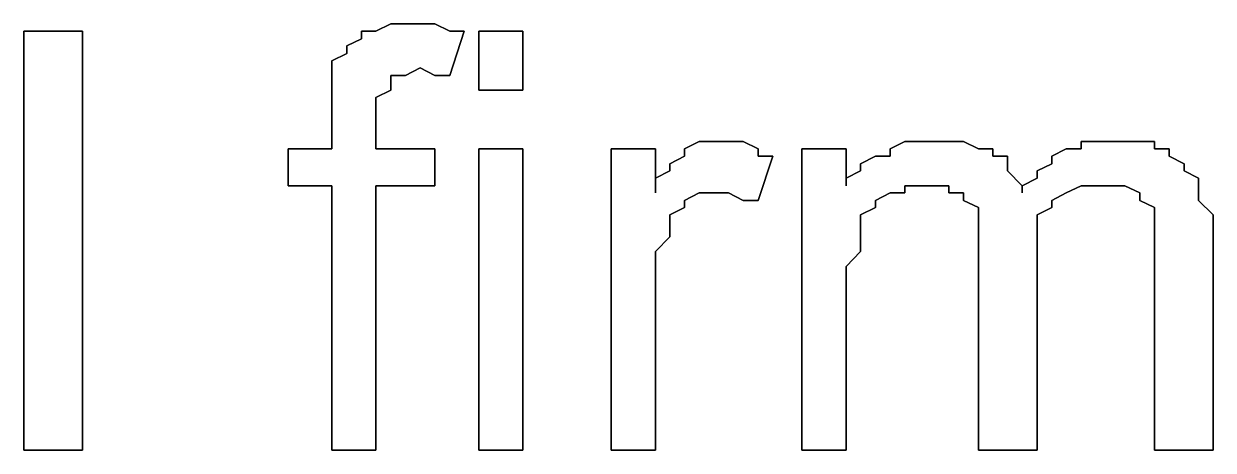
# Model space of a CAD drawing. Header units: metres. Extents: x 2.9 to 42.8, y 1.7 to 28.7.
# Drawn here: x 39.4159 to 39.7016, y 18.0904 to 18.1928 of the extents above; entities that cross this region are included whole.
import ezdxf

# ---------------------------------------------------------------- set-up
doc = ezdxf.new("R2010")
doc.units = ezdxf.units.M
doc.layers.add('GRIS', color=8, linetype='Continuous')

msp = doc.modelspace()

# ---------------------------------------------------------------- linework, layer by layer
at = {"layer": 'GRIS', "lineweight": -3}
for points in [[(39.43, 18.191), (39.4159, 18.191), (39.43, 18.191)], [(39.4159, 18.191), (39.4159, 18.0904), (39.4159, 18.191)], [(39.43, 18.0904), (39.43, 18.191), (39.43, 18.0904)], [(39.5005, 18.191), (39.497, 18.191), (39.5005, 18.191)], [(39.497, 18.191), (39.497, 18.1892), (39.497, 18.191)], [(39.5041, 18.1928), (39.5005, 18.191), (39.5041, 18.1928)], [(39.5076, 18.1928), (39.5041, 18.1928), (39.5076, 18.1928)], [(39.5111, 18.1928), (39.5076, 18.1928), (39.5111, 18.1928)], [(39.5146, 18.1928), (39.5111, 18.1928), (39.5146, 18.1928)], [(39.5182, 18.191), (39.5146, 18.1928), (39.5182, 18.191)], [(39.5182, 18.1804), (39.5217, 18.191), (39.5182, 18.1804)], [(39.5217, 18.191), (39.5182, 18.191), (39.5217, 18.191)], [(39.5358, 18.191), (39.5252, 18.191), (39.5358, 18.191)], [(39.5252, 18.191), (39.5252, 18.1769), (39.5252, 18.191)], [(39.5358, 18.1769), (39.5358, 18.191), (39.5358, 18.1769)], [(39.497, 18.1892), (39.4935, 18.1875), (39.497, 18.1892)], [(39.4935, 18.1857), (39.4899, 18.1839), (39.4935, 18.1857)], [(39.4935, 18.1875), (39.4935, 18.1857), (39.4935, 18.1875)], [(39.4899, 18.1839), (39.4899, 18.1822), (39.4899, 18.1839)], [(39.4899, 18.1822), (39.4899, 18.1804), (39.4899, 18.1822)], [(39.5076, 18.1804), (39.5111, 18.1822), (39.5076, 18.1804)], [(39.5111, 18.1822), (39.5146, 18.1804), (39.5111, 18.1822)], [(39.4899, 18.1804), (39.4899, 18.1786), (39.4899, 18.1804)], [(39.5041, 18.1786), (39.5041, 18.1804), (39.5041, 18.1786)], [(39.5041, 18.1804), (39.5076, 18.1804), (39.5041, 18.1804)], [(39.5146, 18.1804), (39.5182, 18.1804), (39.5146, 18.1804)], [(39.4899, 18.1786), (39.4899, 18.1769), (39.4899, 18.1786)], [(39.4899, 18.1769), (39.4899, 18.1733), (39.4899, 18.1769)], [(39.5005, 18.1751), (39.5041, 18.1769), (39.5005, 18.1751)], [(39.5041, 18.1769), (39.5041, 18.1786), (39.5041, 18.1769)], [(39.5252, 18.1769), (39.5358, 18.1769), (39.5252, 18.1769)], [(39.5005, 18.1733), (39.5005, 18.1751), (39.5005, 18.1733)], [(39.4899, 18.1733), (39.4899, 18.1716), (39.4899, 18.1733)], [(39.4899, 18.1716), (39.4899, 18.1628), (39.4899, 18.1716)], [(39.5005, 18.1698), (39.5005, 18.1733), (39.5005, 18.1698)], [(39.5005, 18.1628), (39.5005, 18.1698), (39.5005, 18.1628)], [(39.4899, 18.1628), (39.4794, 18.1628), (39.4899, 18.1628)], [(39.4794, 18.1628), (39.4794, 18.1539), (39.4794, 18.1628)], [(39.5146, 18.1628), (39.5005, 18.1628), (39.5146, 18.1628)], [(39.5146, 18.1539), (39.5146, 18.1628), (39.5146, 18.1539)], [(39.5358, 18.1628), (39.5252, 18.1628), (39.5358, 18.1628)], [(39.5252, 18.1628), (39.5252, 18.0904), (39.5252, 18.1628)], [(39.5358, 18.0904), (39.5358, 18.1628), (39.5358, 18.0904)], [(39.5676, 18.1628), (39.557, 18.1628), (39.5676, 18.1628)], [(39.557, 18.1628), (39.557, 18.0904), (39.557, 18.1628)], [(39.5676, 18.1522), (39.5676, 18.1628), (39.5676, 18.1522)], [(39.5781, 18.1645), (39.5746, 18.1628), (39.5781, 18.1645)], [(39.5746, 18.1628), (39.5746, 18.161), (39.5746, 18.1628)], [(39.5817, 18.1645), (39.5781, 18.1645), (39.5817, 18.1645)], [(39.5852, 18.1645), (39.5817, 18.1645), (39.5852, 18.1645)], [(39.5887, 18.1645), (39.5852, 18.1645), (39.5887, 18.1645)], [(39.5923, 18.1628), (39.5887, 18.1645), (39.5923, 18.1628)], [(39.5923, 18.161), (39.5923, 18.1628), (39.5923, 18.161)], [(39.6134, 18.1628), (39.6028, 18.1628), (39.6134, 18.1628)], [(39.6028, 18.1628), (39.6028, 18.0904), (39.6028, 18.1628)], [(39.6134, 18.1539), (39.6134, 18.1628), (39.6134, 18.1539)], [(39.6275, 18.1645), (39.624, 18.1628), (39.6275, 18.1645)], [(39.624, 18.1628), (39.624, 18.161), (39.624, 18.1628)], [(39.6311, 18.1645), (39.6275, 18.1645), (39.6311, 18.1645)], [(39.6346, 18.1645), (39.6311, 18.1645), (39.6346, 18.1645)], [(39.6381, 18.1645), (39.6346, 18.1645), (39.6381, 18.1645)], [(39.6416, 18.1645), (39.6381, 18.1645), (39.6416, 18.1645)], [(39.6452, 18.1628), (39.6416, 18.1645), (39.6452, 18.1628)], [(39.6487, 18.1628), (39.6452, 18.1628), (39.6487, 18.1628)], [(39.6487, 18.161), (39.6487, 18.1628), (39.6487, 18.161)], [(39.6663, 18.1628), (39.6628, 18.161), (39.6663, 18.1628)], [(39.6699, 18.1628), (39.6663, 18.1628), (39.6699, 18.1628)], [(39.6734, 18.1645), (39.6699, 18.1645), (39.6734, 18.1645)], [(39.6699, 18.1645), (39.6699, 18.1628), (39.6699, 18.1645)], [(39.6769, 18.1645), (39.6734, 18.1645), (39.6769, 18.1645)], [(39.6804, 18.1645), (39.6769, 18.1645), (39.6804, 18.1645)], [(39.684, 18.1645), (39.6804, 18.1645), (39.684, 18.1645)], [(39.6875, 18.1645), (39.684, 18.1645), (39.6875, 18.1645)], [(39.6875, 18.1628), (39.6875, 18.1645), (39.6875, 18.1628)], [(39.691, 18.1628), (39.6875, 18.1628), (39.691, 18.1628)], [(39.691, 18.161), (39.691, 18.1628), (39.691, 18.161)], [(39.5746, 18.161), (39.5711, 18.1592), (39.5746, 18.161)], [(39.5711, 18.1592), (39.5711, 18.1575), (39.5711, 18.1592)], [(39.5923, 18.1504), (39.5958, 18.161), (39.5923, 18.1504)], [(39.5958, 18.161), (39.5923, 18.161), (39.5958, 18.161)], [(39.6205, 18.161), (39.6169, 18.1592), (39.6205, 18.161)], [(39.6169, 18.1592), (39.6169, 18.1575), (39.6169, 18.1592)], [(39.624, 18.161), (39.6205, 18.161), (39.624, 18.161)], [(39.6522, 18.161), (39.6487, 18.161), (39.6522, 18.161)], [(39.6522, 18.1592), (39.6522, 18.161), (39.6522, 18.1592)], [(39.6522, 18.1575), (39.6522, 18.1592), (39.6522, 18.1575)], [(39.6628, 18.1592), (39.6593, 18.1575), (39.6628, 18.1592)], [(39.6628, 18.161), (39.6628, 18.1592), (39.6628, 18.161)], [(39.6946, 18.1592), (39.691, 18.161), (39.6946, 18.1592)], [(39.6946, 18.1575), (39.6946, 18.1592), (39.6946, 18.1575)], [(39.5711, 18.1575), (39.5676, 18.1557), (39.5711, 18.1575)], [(39.6169, 18.1575), (39.6134, 18.1557), (39.6169, 18.1575)], [(39.6557, 18.1539), (39.6522, 18.1575), (39.6557, 18.1539)], [(39.6593, 18.1575), (39.6593, 18.1557), (39.6593, 18.1575)], [(39.6981, 18.1557), (39.6946, 18.1575), (39.6981, 18.1557)], [(39.4794, 18.1539), (39.4899, 18.1539), (39.4794, 18.1539)], [(39.4899, 18.1539), (39.4899, 18.0904), (39.4899, 18.1539)], [(39.5005, 18.0904), (39.5005, 18.1539), (39.5005, 18.0904)], [(39.5005, 18.1539), (39.5146, 18.1539), (39.5005, 18.1539)], [(39.5676, 18.1557), (39.5676, 18.1522), (39.5676, 18.1557)], [(39.6134, 18.1557), (39.6134, 18.1539), (39.6134, 18.1557)], [(39.6275, 18.1522), (39.6275, 18.1539), (39.6275, 18.1522)], [(39.6275, 18.1539), (39.6311, 18.1539), (39.6275, 18.1539)], [(39.6311, 18.1539), (39.6346, 18.1539), (39.6311, 18.1539)], [(39.6346, 18.1539), (39.6381, 18.1539), (39.6346, 18.1539)], [(39.6381, 18.1539), (39.6381, 18.1522), (39.6381, 18.1539)], [(39.6593, 18.1557), (39.6557, 18.1539), (39.6593, 18.1557)], [(39.6557, 18.1539), (39.6557, 18.1522), (39.6557, 18.1539)], [(39.6557, 18.1522), (39.6557, 18.1539), (39.6557, 18.1522)], [(39.6663, 18.1522), (39.6699, 18.1539), (39.6663, 18.1522)], [(39.6699, 18.1539), (39.6734, 18.1539), (39.6699, 18.1539)], [(39.6734, 18.1539), (39.6769, 18.1539), (39.6734, 18.1539)], [(39.6769, 18.1539), (39.6804, 18.1539), (39.6769, 18.1539)], [(39.6804, 18.1539), (39.684, 18.1522), (39.6804, 18.1539)], [(39.6981, 18.1539), (39.6981, 18.1557), (39.6981, 18.1539)], [(39.6981, 18.1522), (39.6981, 18.1539), (39.6981, 18.1522)], [(39.5746, 18.1504), (39.5781, 18.1522), (39.5746, 18.1504)], [(39.5781, 18.1522), (39.5817, 18.1522), (39.5781, 18.1522)], [(39.5817, 18.1522), (39.5852, 18.1522), (39.5817, 18.1522)], [(39.5852, 18.1522), (39.5887, 18.1504), (39.5852, 18.1522)], [(39.6205, 18.1504), (39.624, 18.1522), (39.6205, 18.1504)], [(39.624, 18.1522), (39.6275, 18.1522), (39.624, 18.1522)], [(39.6381, 18.1522), (39.6416, 18.1522), (39.6381, 18.1522)], [(39.6416, 18.1522), (39.6416, 18.1504), (39.6416, 18.1522)], [(39.6628, 18.1504), (39.6663, 18.1522), (39.6628, 18.1504)], [(39.684, 18.1522), (39.684, 18.1504), (39.684, 18.1522)], [(39.6981, 18.1504), (39.6981, 18.1522), (39.6981, 18.1504)], [(39.5711, 18.1469), (39.5746, 18.1487), (39.5711, 18.1469)], [(39.5746, 18.1487), (39.5746, 18.1504), (39.5746, 18.1487)], [(39.5887, 18.1504), (39.5923, 18.1504), (39.5887, 18.1504)], [(39.6169, 18.1469), (39.6205, 18.1487), (39.6169, 18.1469)], [(39.6205, 18.1487), (39.6205, 18.1504), (39.6205, 18.1487)], [(39.6416, 18.1504), (39.6452, 18.1487), (39.6416, 18.1504)], [(39.6452, 18.1487), (39.6452, 18.1451), (39.6452, 18.1487)], [(39.6593, 18.1469), (39.6628, 18.1487), (39.6593, 18.1469)], [(39.6628, 18.1487), (39.6628, 18.1504), (39.6628, 18.1487)], [(39.684, 18.1504), (39.6875, 18.1487), (39.684, 18.1504)], [(39.6875, 18.1487), (39.6875, 18.1469), (39.6875, 18.1487)], [(39.7016, 18.1469), (39.6981, 18.1504), (39.7016, 18.1469)], [(39.5711, 18.1451), (39.5711, 18.1469), (39.5711, 18.1451)], [(39.5711, 18.1434), (39.5711, 18.1451), (39.5711, 18.1434)], [(39.6169, 18.1451), (39.6169, 18.1469), (39.6169, 18.1451)], [(39.6169, 18.1434), (39.6169, 18.1451), (39.6169, 18.1434)], [(39.6452, 18.1451), (39.6452, 18.1434), (39.6452, 18.1451)], [(39.6593, 18.1434), (39.6593, 18.1469), (39.6593, 18.1434)], [(39.6875, 18.1469), (39.6875, 18.1451), (39.6875, 18.1469)], [(39.6875, 18.1451), (39.6875, 18.1416), (39.6875, 18.1451)], [(39.7016, 18.1451), (39.7016, 18.1469), (39.7016, 18.1451)], [(39.7016, 18.1416), (39.7016, 18.1451), (39.7016, 18.1416)], [(39.5711, 18.1416), (39.5711, 18.1434), (39.5711, 18.1416)], [(39.6169, 18.1416), (39.6169, 18.1434), (39.6169, 18.1416)], [(39.6452, 18.1434), (39.6452, 18.1416), (39.6452, 18.1434)], [(39.6593, 18.1416), (39.6593, 18.1434), (39.6593, 18.1416)], [(39.5676, 18.1381), (39.5711, 18.1416), (39.5676, 18.1381)], [(39.6169, 18.1398), (39.6169, 18.1416), (39.6169, 18.1398)], [(39.6169, 18.1381), (39.6169, 18.1398), (39.6169, 18.1381)], [(39.6452, 18.1416), (39.6452, 18.1381), (39.6452, 18.1416)], [(39.6593, 18.1398), (39.6593, 18.1416), (39.6593, 18.1398)], [(39.6593, 18.1363), (39.6593, 18.1398), (39.6593, 18.1363)], [(39.6875, 18.1416), (39.6875, 18.1398), (39.6875, 18.1416)], [(39.6875, 18.1398), (39.6875, 18.1363), (39.6875, 18.1398)], [(39.7016, 18.1398), (39.7016, 18.1416), (39.7016, 18.1398)], [(39.7016, 18.0904), (39.7016, 18.1398), (39.7016, 18.0904)], [(39.5676, 18.1363), (39.5676, 18.1381), (39.5676, 18.1363)], [(39.5676, 18.1345), (39.5676, 18.1363), (39.5676, 18.1345)], [(39.6134, 18.1345), (39.6169, 18.1381), (39.6134, 18.1345)], [(39.6452, 18.1381), (39.6452, 18.0904), (39.6452, 18.1381)], [(39.6593, 18.1345), (39.6593, 18.1363), (39.6593, 18.1345)], [(39.6875, 18.1363), (39.6875, 18.0904), (39.6875, 18.1363)], [(39.5676, 18.131), (39.5676, 18.1345), (39.5676, 18.131)], [(39.6134, 18.1328), (39.6134, 18.1345), (39.6134, 18.1328)], [(39.6593, 18.1328), (39.6593, 18.1345), (39.6593, 18.1328)], [(39.5676, 18.1292), (39.5676, 18.131), (39.5676, 18.1292)], [(39.6134, 18.1292), (39.6134, 18.1328), (39.6134, 18.1292)], [(39.6593, 18.0904), (39.6593, 18.1328), (39.6593, 18.0904)], [(39.5676, 18.0904), (39.5676, 18.1292), (39.5676, 18.0904)], [(39.6134, 18.0904), (39.6134, 18.1292), (39.6134, 18.0904)], [(39.4159, 18.0904), (39.43, 18.0904), (39.4159, 18.0904)], [(39.4899, 18.0904), (39.5005, 18.0904), (39.4899, 18.0904)], [(39.5252, 18.0904), (39.5358, 18.0904), (39.5252, 18.0904)], [(39.557, 18.0904), (39.5676, 18.0904), (39.557, 18.0904)], [(39.6028, 18.0904), (39.6134, 18.0904), (39.6028, 18.0904)], [(39.6452, 18.0904), (39.6593, 18.0904), (39.6452, 18.0904)], [(39.6875, 18.0904), (39.7016, 18.0904), (39.6875, 18.0904)]]:
    msp.add_lwpolyline(points, dxfattribs=at)

doc.saveas('drawing.dxf')
